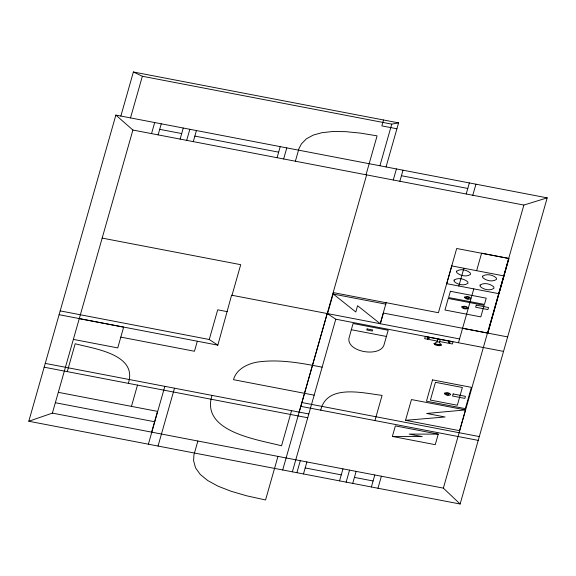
<?xml version="1.0" encoding="UTF-8"?>
<svg xmlns="http://www.w3.org/2000/svg" width="576" height="576" viewBox="0 0 576 576"><rect width="100%" height="100%" fill="white"/><g stroke="black" fill="none" stroke-linecap="round" stroke-linejoin="round"><path stroke-width="0.86" d="M59.105 314.698L217.836 345.154L231.602 295.2L459.562 338.94M351.324 329.724L348.876 338.645C347.522 352.116 379.166 357.322 383.875 345.362L388.181 330.235L353.095 323.503L351.324 329.724L386.41 336.456M462.593 328.262L487.836 333.108L508.723 258.408L481.601 253.202L476.626 270.691M299.167 412.114L327.204 313.538L335.772 319.198L503.532 351.389M28.8 421.25L115.87 115.099L547.2 197.863L460.13 504.007L28.8 421.25L52.394 413.107L443.362 488.124L460.13 504.007M120.852 116.057L133.387 71.993L398.592 122.875L386.057 166.939M130.507 117.907L142.351 76.262L133.387 71.993M52.394 413.107L132.905 130.039L115.87 115.099M67.255 371.628L75.175 343.735C94.068 348.84 137.837 354.154 128.347 383.35M151.538 133.618L154.692 122.551M158.119 134.878L161.266 123.811M180.122 139.104L183.269 128.038M186.696 140.364L189.85 129.298M193.284 141.624L196.43 130.558M131.45 406.375L137.506 385.085M151.625 432.13L157.529 411.379M148.392 444.197L164.844 386.345M158.04 446.047L174.499 388.195M197.309 341.258L194.465 351.252L120.809 337.118M217.836 345.154L209.261 339.494L217.706 309.809L227.362 311.659M232.02 295.279L240.718 264.679L102.175 238.097M277.07 157.702L280.217 146.635M197.87 441.022L193.925 454.882L193.594 460.67L195.53 467.806L200.239 474.43L207.742 480.55L218.016 486.166L231.084 491.27L246.931 495.871L265.565 499.968L277.956 456.386M212.004 395.395C200.434 431.971 258.098 439.582 281.549 445.81L291.55 410.652M283.644 158.962L286.79 147.895M295.373 161.215L298.987 148.514L301.478 143.827L306.403 138.809L313.279 135.079L322.121 132.646L332.921 131.508L345.679 131.659L360.403 133.106L377.086 135.85L366.019 174.766M282.715 469.966L366.638 174.888M327.564 313.61L333.533 292.644L386.179 302.746M383.53 119.988L381.852 125.885L396.914 128.772M292.363 471.816L335.772 319.198M379.915 165.766L391.759 124.121L398.592 122.875M296.899 472.687L300.312 460.678M320.717 410.162C326.894 383.638 363.024 393.106 382.09 395.388L374.933 420.566M303.48 473.954L306.9 461.938M393.278 180L396.425 168.934M399.852 181.26L402.998 170.194M380.369 323.741L383.4 313.07L507.65 336.917M339.552 480.874L342.972 468.857M346.133 482.134L349.553 470.124M352.714 483.401L356.134 471.384M371.39 486.979L374.803 474.97M392.364 436.442L395.366 425.902L438.25 434.124L435.247 444.672L392.364 436.442L422.237 436.615L409.162 434.102L438.25 434.124M377.964 488.239L381.377 476.23M466.214 193.99L469.361 182.923M427.464 339.199L428.069 337.09M405.54 420.307L411.444 399.557L465.48 409.925L459.583 430.675L405.54 420.307L445.046 416.988L426.672 413.46L465.48 409.925M472.795 195.257L475.942 184.19M437.897 338.976L437.047 341.95L434.009 343.692L435.485 345.002L439.171 345.715L441.202 345.067L439.416 342.403L440.266 339.43M458.834 286.034L463.889 268.25M449.402 343.411L450 341.302M449.496 343.426L450.094 341.316M458.467 342.742L473.789 288.9M443.362 488.124L523.872 205.056L547.2 197.863M487.786 333.101L508.997 258.516L456.696 248.486L438.422 312.718L386.194 302.695L380.21 323.712L357.581 305.698L355.788 311.99L333.166 293.933M142.351 76.262L391.759 124.121M159.689 129.341L181.699 133.567M194.861 136.094L278.647 152.165M401.429 175.723L467.784 188.46M132.905 130.039L523.872 205.056M333.137 294.041L385.783 304.142M437.299 341.086L424.663 338.659L425.261 336.55L452.988 341.87L452.39 343.98L439.661 341.539M437.112 341.741L439.474 342.194M60.185 310.889L209.261 339.494M79.265 318.643L123.646 327.161L117.749 347.911L73.361 339.394M322.128 367.171C300.83 363.024 278.935 358.92 257.22 362.095C247.277 363.881 236.369 369.202 233.503 379.685L314.165 395.165M301.889 402.538L479.304 436.579M300.809 406.346L478.224 440.381M45.252 363.398L308.815 413.964M44.172 367.2L307.735 417.773M58.313 392.335L157.68 411.408M55.354 402.718L154.577 421.754M305.194 467.942L341.258 474.869M354.42 477.389L373.097 480.974M367.114 328.918L366.811 329.969L372.391 331.034L372.686 329.99L367.114 328.918M429.134 338.206C428.594 339.091 426.845 337.572 429.134 338.206M451.778 265.918L446.724 283.68L498.859 293.681L503.914 275.918L451.778 265.918M448.25 298.462L444.96 310.01L480.809 316.886L484.092 305.338L448.25 298.462M450.382 291.29L448.603 297.54L484.445 304.416L486.223 298.166L450.382 291.29M454.061 280.102L454.226 281.556C457.661 284.71 463.968 286.135 467.942 283.334L467.777 281.88C464.342 278.726 458.035 277.294 454.061 280.102M456.595 271.195L456.761 272.642C460.195 275.803 466.495 277.229 470.477 274.428L470.311 272.974C466.87 269.82 460.562 268.387 456.595 271.195M432.526 379.894L426.463 401.191L465.336 408.65L471.391 387.346L432.526 379.894M435.449 382.32L430.402 400.075L457.33 405.245L462.377 387.49L435.449 382.32M448.438 341.914C448.402 342.893 450.864 342.194 448.438 341.914M461.894 306.778L461.772 307.21C463.133 308.981 465.977 309.391 467.914 308.383L468.036 307.958C466.675 306.194 463.831 305.77 461.894 306.778M464.645 297.101L464.522 297.526C465.883 299.297 468.727 299.707 470.664 298.706L470.786 298.274C469.426 296.51 466.582 296.086 464.645 297.101M463.183 307.123C465.919 310.81 468.742 305.69 463.183 307.123M465.934 297.439C468.67 301.133 471.499 296.006 465.934 297.439M444.499 393.192L444.377 393.624C445.738 395.395 448.582 395.806 450.518 394.798L450.641 394.373C449.273 392.609 446.436 392.184 444.499 393.192M445.788 393.538C448.524 397.224 451.346 392.105 445.788 393.538M480.074 285.091L480.24 286.546C483.674 289.699 489.974 291.125 493.956 288.324L493.783 286.87C490.349 283.716 484.049 282.29 480.074 285.091M482.602 276.185L482.774 277.632C486.209 280.793 492.509 282.218 496.49 279.418L496.318 277.963C492.883 274.81 486.576 273.384 482.602 276.185M476.251 305.15L475.661 307.224L487.944 309.578L488.534 307.505L476.251 305.15M453.146 393.955L452.556 396.029L464.839 398.39L465.43 396.317L453.146 393.955M441.18 345.002L437.573 345.002L434.088 343.663L441.18 345.002"/></g></svg>
